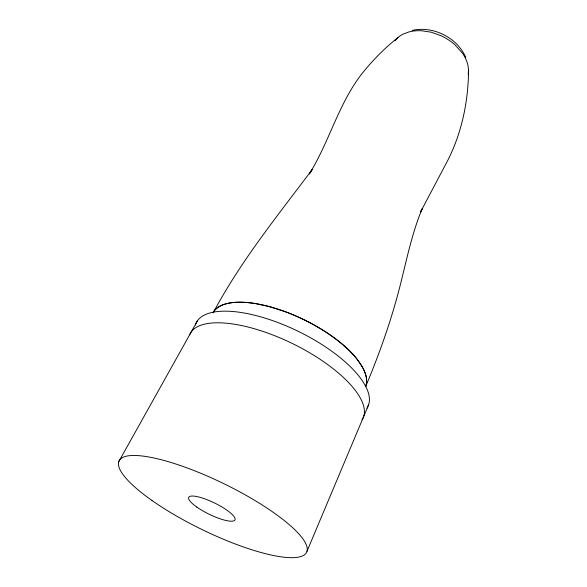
<?xml version="1.0" encoding="UTF-8"?>
<svg xmlns="http://www.w3.org/2000/svg" width="587" height="587" viewBox="0 0 587 587"><rect width="100%" height="100%" fill="white"/><g stroke="black" fill="none" stroke-linecap="round" stroke-linejoin="round"><path stroke-width="0.88" d="M394.985 40.804A41.501 28.954 26.1 0 1 402.931 34.178L408.948 31.925A42.381 29.526 25.9 0 1 421.459 30.744L431.174 32.197L440.859 35.646A41.838 29.159 26 0 1 454.661 44.531L462.417 53.116A41.684 29.057 26.1 0 1 468 65.59L468.551 70.176L468.213 74.549M468.551 70.176C468.309 101.206 461.903 132.486 447.837 160.251L420.586 211.878M213.03 312.812A84.792 34.134 26 0 1 303.075 319.262A84.792 34.134 26 0 1 365.745 386.378L366.42 383.7L366.501 379.231A88.666 35.646 26.1 0 0 362.377 367.161L357.344 359.552A83.317 33.584 26 0 0 320.267 328.581L314.184 325.051A86.964 34.941 26 0 0 284.981 311.609L268.743 306.436L255.594 303.611A86.465 34.772 26 0 0 230.574 302.87L226.655 303.64M365.745 386.378C377.698 357.813 388.315 328.691 396.599 298.842C405.059 268.868 410.078 237.757 422.112 208.891L420.527 211.958M306.986 551.31L368.599 404.803M118.779 461.639L197.614 320.531M213.206 312.761C240.575 261.31 277.372 216.009 312.159 169.584L309.327 173.965C330.077 140.623 339.191 100.729 364.769 70.213C374.675 58.274 385.754 47.276 397.905 37.627M412.155 30.407C433.279 25.652 457.053 37.524 465.784 57.35M213.514 311.91A83.765 33.723 26 0 1 226.699 303.677M195.376 325.022A95.49 37.032 26 0 1 297.719 331.075A95.49 37.032 26 0 1 366.963 408.148M189.667 334.737A96.195 36.189 26 0 1 293.485 344.055A96.195 36.189 26 0 1 362.04 419.837M151.967 500.469A104.31 25.395 26 0 0 305.783 553.57A104.31 25.395 26 0 0 180.803 465.682A104.31 25.395 26 0 0 151.967 500.469M196.828 507.073A25.725 6.237 26 0 0 234.771 520.207A25.725 6.237 26 0 0 203.968 498.561A25.725 6.237 26 0 0 196.828 507.073"/></g></svg>
